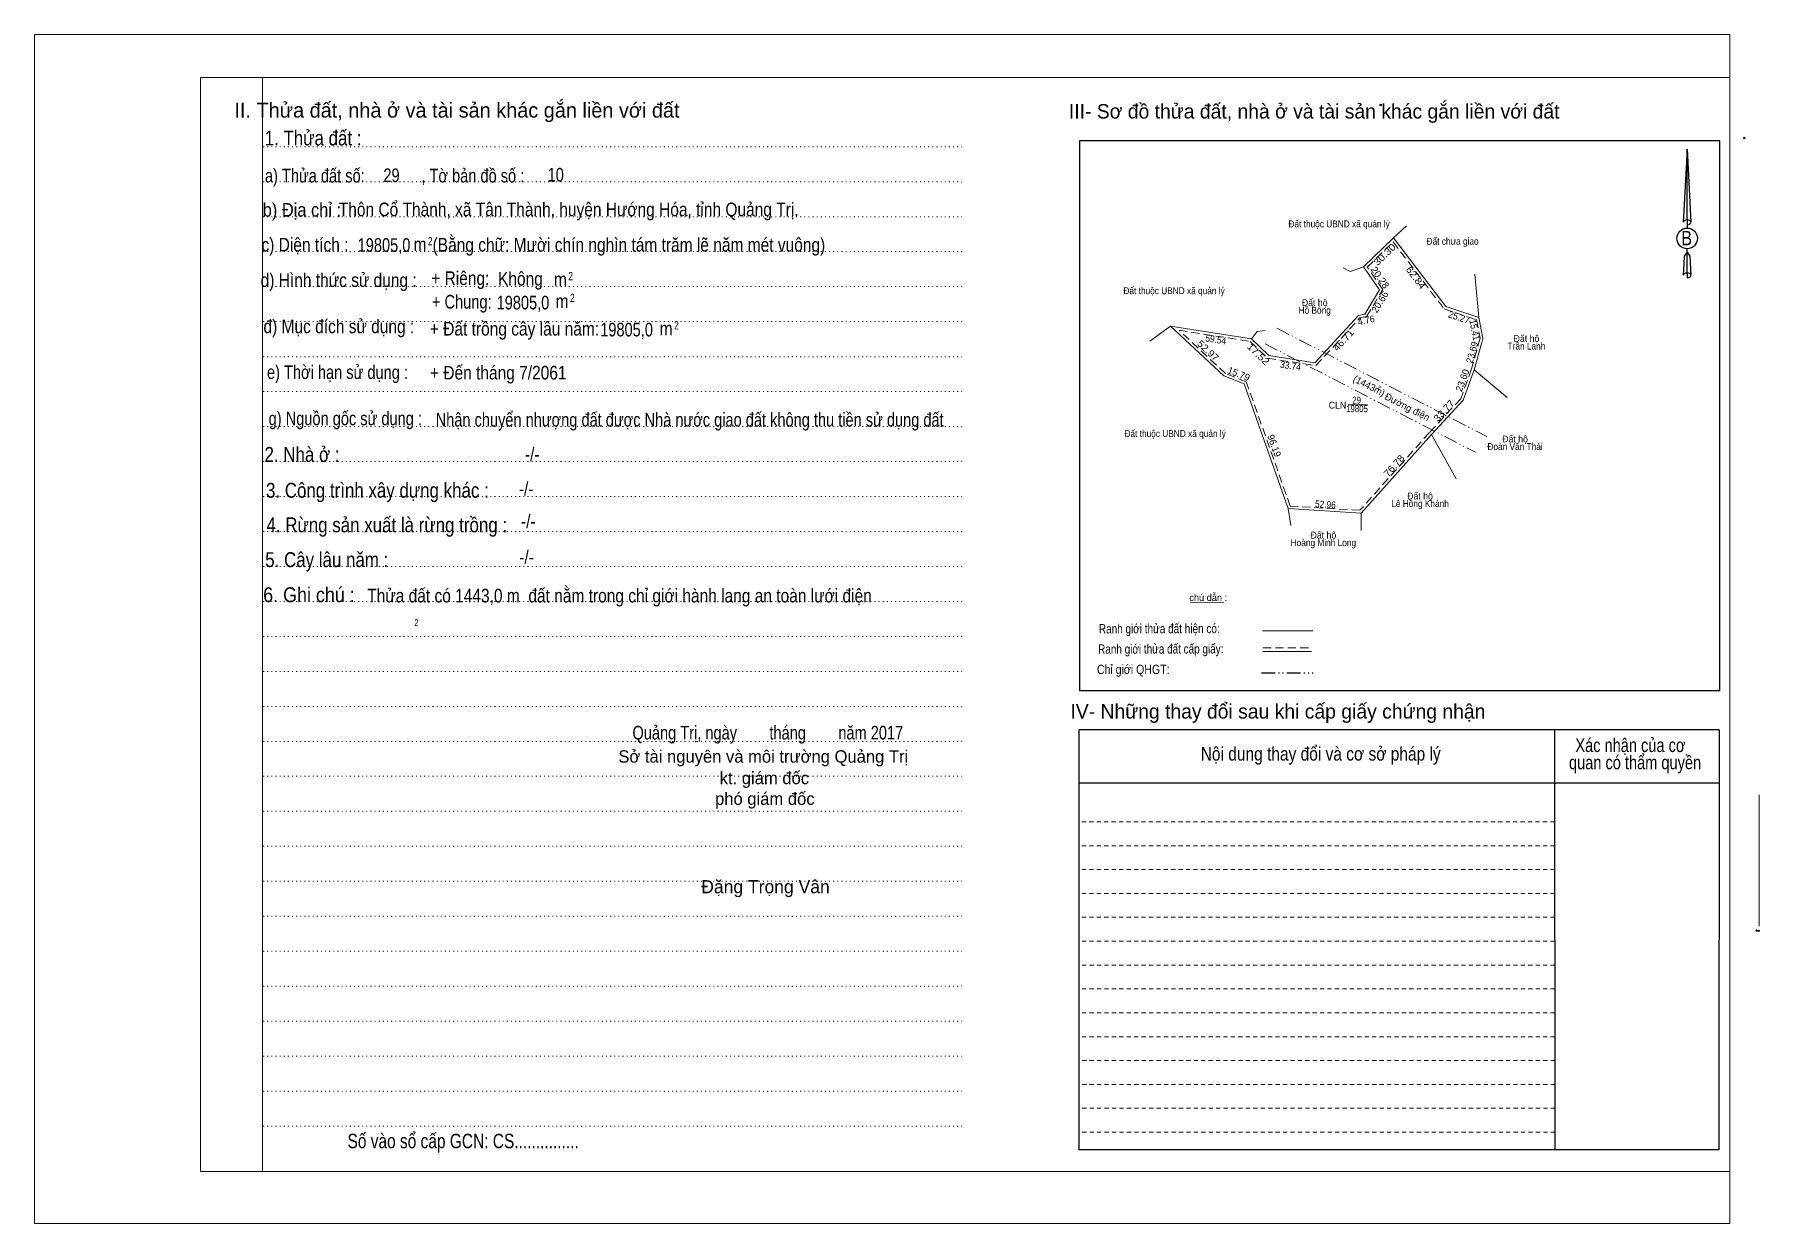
# Model space of a CAD drawing. Header units: metres. Extents: x 538035 to 540985, y 1834996 to 1836776.
# Drawn here: x 539363 to 540615, y 1835001 to 1835865 of the extents above; entities that cross this region are included whole.
import ezdxf
from ezdxf.enums import TextEntityAlignment as Align

# ---------------------------------------------------------------- set-up
doc = ezdxf.new("R2010")
doc.units = ezdxf.units.M
doc.header["$LTSCALE"] = 2
doc.header["$PDMODE"] = 32
doc.header["$PDSIZE"] = 1
for name, pattern in [('DASH_DOUBLE_DOT', [9.2, 5, -1.2, 0.3, -1.2, 0.3, -1.2]), ('DOTTED', [1.5, 0.3, -1.2]), ('MEDIUM_DASHED', [4.5, 3, -1.5]), ('SHORT_DASHED', [2.7, 1.5, -1.2])]:
    doc.linetypes.add(name, pattern=pattern)
for name, color, linetype, lineweight in [('1', 7, 'DOTTED', 13), ('2', 7, 'SHORT_DASHED', 13), ('28', 7, 'Continuous', 25), ('3', 7, 'MEDIUM_DASHED', 13), ('5', 7, 'Continuous', 13), ('63', 7, 'Continuous', 25)]:
    doc.layers.add(name, color=color, linetype=linetype, lineweight=lineweight)
for name, color, linetype in [('18', 7, 'Continuous'), ('4', 7, 'Continuous'), ('7', 7, 'Continuous'), ('8', 7, 'Continuous')]:
    doc.layers.add(name, color=color, linetype=linetype)

msp = doc.modelspace()

# ---------------------------------------------------------------- linework, layer by layer
at = {"layer": '1', "linetype": 'Continuous'}
for p, q in [((539483.16, 1835833.6), (540593.76, 1835833.6)), ((539483.16, 1835833.6), (539483.16, 1835038.6)), ((540593.76, 1835833.6), (540593.76, 1835031.94)), ((539483.16, 1835038.6), (540593.76, 1835038.6))]:
    msp.add_line(p, q, dxfattribs=at)
at = {"layer": '1'}
for p, q in [((539528.16, 1835833.6), (539528.16, 1835038.6)), ((539528.16, 1835833.6), (539528.16, 1835038.6)), ((539528.64, 1835783.2), (540035.88, 1835783.2)), ((539528.64, 1835757.76), (540035.88, 1835757.76)), ((539528.64, 1835732.38), (540035.88, 1835732.38)), ((539528.64, 1835707), (540035.88, 1835707)), ((539528.64, 1835681.56), (540035.88, 1835681.56)), ((539528.64, 1835656.12), (540035.88, 1835656.12)), ((539528.64, 1835630.68), (540035.88, 1835630.68)), ((539528.64, 1835605.36), (540035.88, 1835605.36)), ((539528.64, 1835579.86), (540035.88, 1835579.86)), ((539528.64, 1835554.48), (540035.88, 1835554.48)), ((539528.64, 1835529.04), (540035.88, 1835529.04)), ((539528.64, 1835503.66), (540035.88, 1835503.66)), ((539528.64, 1835478.22), (540035.88, 1835478.22)), ((539528.64, 1835452.84), (540035.88, 1835452.84)), ((539528.64, 1835427.4), (540035.88, 1835427.4)), ((539528.64, 1835401.96), (540035.88, 1835401.96)), ((539528.64, 1835376.52), (540035.88, 1835376.52)), ((539528.64, 1835351.14), (540035.88, 1835351.14)), ((539528.64, 1835325.76), (540035.88, 1835325.76)), ((539528.64, 1835300.32), (540035.88, 1835300.32)), ((539528.64, 1835274.88), (540035.88, 1835274.88)), ((539528.64, 1835249.5), (540035.88, 1835249.5)), ((539528.64, 1835224.12), (540035.88, 1835224.12)), ((539528.64, 1835198.68), (540035.88, 1835198.68)), ((539528.64, 1835173.24), (540035.88, 1835173.24)), ((539528.64, 1835147.8), (540035.88, 1835147.8)), ((539528.64, 1835122.48), (540035.88, 1835122.48)), ((539528.64, 1835097.04), (540035.88, 1835097.04)), ((539528.64, 1835071.6), (540035.88, 1835071.6))]:
    msp.add_line(p, q, dxfattribs=at)
at = {"layer": '1', "linetype": 'Continuous'}
for points in [[(539362.56, 1835000.8), (540593.76, 1835000.8), (540593.76, 1835864.8), (539362.56, 1835864.8)], [(539528.16, 1835833.6), (540593.76, 1835833.6), (540593.76, 1835038.6), (539528.16, 1835038.6)]]:
    msp.add_lwpolyline(points, close=True, dxfattribs=at)
at = {"layer": '2'}
for p, q in [((540466.44, 1835275.36), (540120.96, 1835275.36)), ((540466.44, 1835258.08), (540120.96, 1835258.08)), ((540466.44, 1835240.68), (540120.96, 1835240.68)), ((540466.44, 1835223.34), (540120.96, 1835223.34)), ((540466.5, 1835206), (540120.96, 1835206)), ((540466.56, 1835188.6), (540120.96, 1835188.6)), ((540466.56, 1835171.26), (540120.96, 1835171.26)), ((540466.56, 1835153.92), (540120.96, 1835153.92)), ((540466.56, 1835136.52), (540120.96, 1835136.52)), ((540466.62, 1835119.24), (540120.96, 1835119.24)), ((540466.62, 1835101.84), (540120.96, 1835101.84)), ((540466.68, 1835084.5), (540120.96, 1835084.5)), ((540466.68, 1835067.16), (540120.96, 1835067.16))]:
    msp.add_line(p, q, dxfattribs=at)
at = {"layer": '28'}
for p, q in [((540466.44, 1835359.6), (540466.68, 1835054.32)), ((540586.08, 1835359.6), (540585.84, 1835054.32)), ((540586.02, 1835320.84), (540120.96, 1835320.84)), ((540585.84, 1835054.32), (540120.96, 1835054.32))]:
    msp.add_line(p, q, dxfattribs=at)
at = {"layer": '28', "linetype": 'SHORT_DASHED', "lineweight": 13}
msp.add_line((540466.38, 1835292.76), (540120.96, 1835292.76), dxfattribs=at)
at = {"layer": '28'}
msp.add_lwpolyline([(540586.08, 1835359.6), (540120.96, 1835359.6), (540120.96, 1835054.32)], dxfattribs=at)
at = {"layer": '3'}
msp.add_lwpolyline([(540349.21, 1835714.14), (540386.24, 1835665.42), (540409.7, 1835657.58), (540412.39, 1835644.08), (540406.18, 1835621.79), (540398.27, 1835600.07), (540375.58, 1835575.59), (540325.04, 1835519.06), (540274.46, 1835522.16), (540242.57, 1835612.46), (540227.4, 1835618.48), (540193.73, 1835649.91), (540245.46, 1835641.73), (540258.06, 1835629.54), (540293.09, 1835624.17), (540325.08, 1835658.81), (540329.95, 1835659.9), (540341.78, 1835679.42), (540330.38, 1835695.72)], close=True, dxfattribs=at)
at = {"layer": '5'}
msp.add_line((540615.04, 1835216.77), (540615.04, 1835312.37), dxfattribs=at)
for p in [(540604.24, 1835789.57), (540613.16, 1835213.69), (540614.76, 1835213.41)]:
    msp.add_point(p, dxfattribs=at)
at = {"layer": '63'}
for p, q in [((540121.38, 1835787.64), (540121.38, 1835387.8)), ((540562.62, 1835781.4), (540565.44, 1835728.36)), ((540562.62, 1835781.4), (540565.44, 1835728.36)), ((540562.62, 1835781.4), (540565.44, 1835728.36)), ((540560.34, 1835736.64), (540559.92, 1835728.48)), ((540562.62, 1835730.16), (540562.62, 1835728.12)), ((540562.62, 1835728.12), (540562.62, 1835726.56)), ((540562.62, 1835726.56), (540562.62, 1835724.52)), ((540562.62, 1835726.56), (540562.62, 1835724.52)), ((540562.62, 1835726.56), (540562.62, 1835724.52)), ((540565.44, 1835728.36), (540565.44, 1835728.48)), ((540562.62, 1835706.64), (540562.62, 1835709.04)), ((540562.62, 1835706.64), (540562.62, 1835709.04)), ((540562.62, 1835706.64), (540562.62, 1835709.04)), ((540562.62, 1835706.64), (540564.72, 1835703.76)), ((540562.62, 1835706.64), (540564.72, 1835703.76)), ((540562.62, 1835706.64), (540564.72, 1835703.76)), ((540564.72, 1835703.76), (540565.44, 1835689.84)), ((540564.72, 1835703.76), (540565.44, 1835689.84)), ((540564.72, 1835703.76), (540565.44, 1835689.84)), ((540562.62, 1835691.64), (540562.62, 1835689.6)), ((540562.62, 1835689.6), (540562.62, 1835688.04)), ((540565.44, 1835689.84), (540565.44, 1835689.96)), ((540586.56, 1835387.8), (540121.38, 1835387.8))]:
    msp.add_line(p, q, dxfattribs=at)
at = {"layer": '63', "lineweight": 13}
for p, q in [((540349.43, 1835717.15), (540358.89, 1835725.86)), ((540349.43, 1835717.15), (540327.77, 1835695.96)), ((540408.46, 1835690.65), (540411.43, 1835659.11)), ((540187.59, 1835652.91), (540172.63, 1835641.96)), ((540187.59, 1835652.91), (540246.4, 1835643.61)), ((540316.57, 1835595.7), (540330.57, 1835595.7)), ((540377.06, 1835574.24), (540325.88, 1835517)), ((540394.99, 1835541.8), (540377.06, 1835574.24)), ((540273.02, 1835520.24), (540325.88, 1835517)), ((540274.87, 1835508.07), (540273.02, 1835520.24)), ((540325.88, 1835517), (540326.06, 1835504.27)), ((540202.04, 1835451.92), (540226.28, 1835452.22)), ((540254.42, 1835431.4), (540290.96, 1835431.4)), ((540254.66, 1835416.52), (540289.82, 1835416.52)), ((540254.66, 1835416.52), (540289.82, 1835416.52))]:
    msp.add_line(p, q, dxfattribs=at)
at = {"layer": '63', "linetype": 'MEDIUM_DASHED', "lineweight": 13}
msp.add_line((540254.66, 1835419.16), (540290.66, 1835419.16), dxfattribs=at)
at = {"layer": '63', "linetype": 'DASH_DOUBLE_DOT'}
msp.add_line((540253.58, 1835400.86), (540291.02, 1835400.86), dxfattribs=at)
at = {"layer": '63'}
for points in [[(540586.56, 1835387.8), (540586.56, 1835787.64), (540121.38, 1835787.64)], [(540562.62, 1835730.16), (540562.62, 1835781.4), (540560.34, 1835736.64)], [(540562.62, 1835691.64), (540562.62, 1835706.64), (540560.64, 1835703.76), (540560.34, 1835698.12), (540559.92, 1835689.96)]]:
    msp.add_lwpolyline(points, dxfattribs=at)
at = {"layer": '63', "lineweight": 13}
for points in [[(540349.43, 1835717.15), (540387.46, 1835667.12), (540398.4, 1835663.46), (540411.43, 1835659.11)], [(540327.77, 1835695.96), (540339.39, 1835679.34), (540328.68, 1835661.67), (540324.03, 1835660.63), (540292.34, 1835626.31), (540258.99, 1835631.42), (540246.4, 1835643.61)], [(540327.77, 1835695.96), (540317.88, 1835692.46), (540312.98, 1835695.27)], [(540411.43, 1835659.11), (540414.44, 1835644), (540413.61, 1835641.01), (540408.09, 1835621.18)], [(540273.02, 1835520.24), (540240.99, 1835610.94), (540226.31, 1835616.76), (540187.59, 1835652.91)], [(540256.31, 1835649.71), (540250.47, 1835649.04), (540246.4, 1835643.61)], [(540377.06, 1835574.24), (540400.01, 1835599.01), (540408.09, 1835621.18), (540431.97, 1835601.13)]]:
    msp.add_lwpolyline(points, dxfattribs=at)
at = {"layer": '63', "linetype": 'DASH_DOUBLE_DOT', "lineweight": 13}
for points in [[(540264.67, 1835651.45), (540392.83, 1835585.28), (540417.23, 1835572.67)], [(540256.21, 1835640.05), (540386.41, 1835572.84), (540408.96, 1835561.18)]]:
    msp.add_lwpolyline(points, dxfattribs=at)
at = {"layer": '63'}
msp.add_ellipse((540562.731, 1835716.633), major_axis=(0, 7.548), ratio=0.983453, dxfattribs=at)
for centre, start_param, end_param in [((540562.734, 1835728.264), 1.57079633, 3.07445202), ((540562.734, 1835728.264), 0.06714063, 1.57079633), ((540562.734, 1835728.264), 4.71238898, 6.28318531), ((540562.734, 1835689.741), 2.49106941, 3.07427841), ((540562.734, 1835689.741), 1.57079633, 2.49106941), ((540562.734, 1835689.741), 0.06714063, 1.57079633), ((540562.734, 1835689.741), 4.71238898, 6.28318531)]:
    msp.add_ellipse(centre, major_axis=(2.721, 0), ratio=0.655448, start_param=start_param, end_param=end_param, dxfattribs=at)
msp.add_point((540340.2, 1835813.56), dxfattribs=at)

# ---------------------------------------------------------------- texts
at = {"layer": '18'}
for s, height, p in [('II. Thửa đất, nhà ở và tài sản khác gắn liền với đất', 10.8, (539669.355, 1835804.38)), ('Sở tài nguyên và môi trường Quảng Trị', 9, (539891.82, 1835335.69)), ('kt. giám đốc', 9, (539892.6, 1835320.03)), ('phó giám đốc', 9, (539892.915, 1835305)), ('Đặng Trọng Vân', 9.504, (539893.41, 1835240.79))]:
    msp.add_text(s, height=height, dxfattribs=at).set_placement(p, align=Align.CENTER)
for s, height, width, p in [('1. Thửa đất :', 10.8, 0.85, (539564.87, 1835784.16)), ('a) Thửa đất số:              , Tờ bản đồ số : ', 9.901, 0.8, (539625.53, 1835757.28)), ('29', 9.9, 0.8, (539621.815, 1835757.52)), ('10', 9.9, 0.8, (539741.06, 1835757.94)), (' Thôn Cổ Thành, xã Tân Thành, huyện Hướng Hóa, tỉnh Quảng Trị.', 9.9, 0.85, (539748.935, 1835732.74)), ('b) Địa chỉ : ', 9.901, 0.9, (539558.4, 1835732.44)), ('(Bằng chữ: Mười chín nghìn tám trăm lẽ năm mét vuông)', 9.9, 0.85, (539794.225, 1835707.07)), ('c) Diện tích :                                                   ', 9.901, 0.85, (539638.705, 1835707.12)), ('19805,0', 9.9, 0.8, (539616.385, 1835706.88)), (' m', 9.901, 0.85, (539640.955, 1835707.36)), ('2', 6, 0.75, (539649.94, 1835711.62)), ('d) Hình thức sử dụng :', 9.901, 0.85, (539583.46, 1835681.38)), ('+ Riêng: ', 9.901, 0.85, (539673.34, 1835682.76)), ('       + Chung:', 9.901, 0.8, (539662.54, 1835665.66)), ('đ) Mục đích sử dụng :', 9.901, 0.85, (539583.585, 1835647.72)), ('+ Đất trồng cây lâu năm:', 9.901, 0.85, (539711.125, 1835646.04)), ('2', 6, 0.75, (539828.71, 1835650.48)), (' m', 9.901, 0.85, (539819.665, 1835646.22)), ('e) Thời hạn sử dụng :', 9.901, 0.8, (539582.575, 1835614.48)), ('+ Đến tháng 7/2061', 9.9, 0.85, (539699.34, 1835614.12)), ('g) Nguồn gốc sử dụng :', 9.901, 0.8, (539588.265, 1835580.88)), ('Nhận chuyển nhượng đất được Nhà nước giao đất không thu tiền sử dụng đất', 9.9, 0.8, (539838.33, 1835579.95)), ('2. Nhà ở :', 10.8, 0.85, (539556.83, 1835554.24)), ('3. Công trình xây dựng khác :', 10.8, 0.85, (539611.57, 1835528.2)), ('4. Rừng sản xuất là rừng trồng :', 10.8, 0.85, (539618.385, 1835503.06)), ('5. Cây lâu năm :', 10.8, 0.85, (539574.81, 1835477.8)), ('6. Ghi chú :', 10.8, 0.9, (539561.875, 1835452.3)), ('Quảng Trị, ngày        tháng        năm 2017', 9.9, 0.8, (539895.09, 1835352.52)), ('Số vào sổ cấp GCN: CS...............', 10.5, 0.8, (539673.835, 1835055.52))]:
    msp.add_text(s, height=height, dxfattribs=dict(at, width=width)).set_placement(p, align=Align.CENTER)
at = {"layer": '28'}
for s, width, p in [('-/-', 0.85, (539724.055, 1835554.84)), ('-/-', 0.85, (539719.615, 1835529.76)), ('-/-', 0.85, (539721.175, 1835506.06)), ('-/-', 0.85, (539719.915, 1835480.08)), ('Nội dung thay đổi và cơ sở pháp lý', 0.85, (540296.595, 1835337.16)), ('Xác nhận của cơ', 0.8, (540521.52, 1835343.4)), (' quan có thẩm quyền', 0.8, (540523.42, 1835330.86))]:
    msp.add_text(s, height=9.901, dxfattribs=dict(at, width=width)).set_placement(p, align=Align.CENTER)
msp.add_text('IV- Những thay đổi sau khi cấp giấy chứng nhận', height=10.5, dxfattribs=at).set_placement((540265.54, 1835367.7), align=Align.CENTER)
at = {"layer": '4'}
for s, height, width, p in [('Không', 9.901, 0.85, (539715.445, 1835682.36)), (' m', 9.901, 0.85, (539742.925, 1835681.97)), ('2', 6, 0.75, (539751.91, 1835686.23)), ('19805,0', 9.9, 0.8, (539717.275, 1835665.01)), (' m', 9.901, 0.85, (539744.095, 1835666.06)), ('2', 6, 0.75, (539753.14, 1835670.38))]:
    msp.add_text(s, height=height, dxfattribs=dict(at, width=width)).set_placement(p, align=Align.CENTER)
at = {"layer": '63'}
msp.add_text('III- Sơ đồ thửa đất, nhà ở và tài sản khác gắn liền với đất', height=10.5, dxfattribs=at).set_placement((540291.875, 1835803.72), align=Align.CENTER)
for s, height, width, p in [('Đất thuộc UBND xã quản lý', 5, 0.9, (540309.995, 1835724.67)), ('B', 10.37, 0.85, (540562.36, 1835711.68)), ('Đất chưa giao', 5, 0.9, (540392.4, 1835712.03)), ('Đất thuộc UBND xã quản lý', 5, 0.9, (540190.135, 1835676.11)), ('Đất hộ', 5, 0.95, (540292.255, 1835667.41)), ('Hồ Bông', 5, 0.9, (540292.25, 1835661.91)), ('Đất hộ', 5, 0.95, (540446.025, 1835641.37)), ('Trần Lanh', 5, 0.9, (540446.025, 1835635.87)), ('CLN', 5, 0.95, (540308.785, 1835592.94)), ('19805', 5, 0.85, (540322.975, 1835590.37)), ('29', 5, 0.85, (540322.69, 1835596.58)), ('Đất thuộc UBND xã quản lý', 5, 0.9, (540190.925, 1835572.32)), ('Đất hộ', 5, 0.95, (540437.745, 1835568.36)), ('Đoàn Văn Thái', 5, 0.9, (540437.74, 1835562.86)), ('Đất hộ', 5, 0.95, (540368.745, 1835526.92)), ('Lê Hồng Khánh', 5, 0.9, (540368.745, 1835521.42)), ('Hoàng Minh Long', 5, 0.9, (540298.56, 1835493)), ('Đất hộ', 5, 0.95, (540298.565, 1835498.5))]:
    msp.add_text(s, height=height, dxfattribs=dict(at, width=width)).set_placement(p, align=Align.CENTER)
for s, height, rotation, width, p in [('30.30', 5, 44.372, 1.15, (540344.787, 1835703.036)), ('20.28', 5, 304.96, 1.05, (540337.646, 1835686.812)), ('62.84', 5, 307.24, 1.1, (540363.667, 1835686.573)), ('4.76', 5, 12.607, 0.95, (540330.169, 1835654.658)), ('25.27', 5, 341.522, 0.95, (540396.283, 1835656.929)), ('15.41', 5, 281.266, 0.9, (540405.932, 1835649.688)), ('59.54', 5, 351.014, 0.9, (540220.045, 1835640.702)), ('46.71', 5, 47.282, 1.1, (540314.876, 1835641.019)), ('52.97', 5, 316.966, 1.1, (540213.094, 1835633.238)), ('17.52', 5, 315.925, 1.15, (540249.501, 1835630.79)), ('23.69', 5, 74.45, 0.95, (540408.986, 1835633.16)), ('33.74', 5, 351.289, 0.9, (540274.351, 1835621.601)), ('2', 2.5, 332.697, 1.5, (540338.822, 1835607.114)), ('33.77', 5, 47.184, 1.1, (540387.944, 1835589.706)), ('76.78', 5, 48.199, 1.1, (540351.776, 1835549.759)), ('52.96', 5, 356.493, 0.9, (540299.897, 1835520.877)), ('Ranh giới thửa đất hiện có:', 6.774, 0.135, 0.8, (540179.387, 1835429.705)), ('Ranh giới thửa đất cấp giấy:', 6.744, 0.135, 0.8, (540180.477, 1835414.949)), ('Chỉ giới QHGT:', 6.744, 0.135, 0.85, (540160.457, 1835400.082))]:
    msp.add_text(s, height=height, rotation=rotation, dxfattribs=dict(at, width=width)).set_placement(p, align=Align.CENTER)
for s, height, rotation, p in [('20.66', 5, 58.779, (540341.725, 1835669.139)), ('15.79', 5, 338.374, (540236.154, 1835615.85)), ('23.60', 5, 69.975, (540401.9, 1835612.614)), ('(1443m)', 5, 332.697, (540330.588, 1835607.293)), ('Đường điện', 5, 332.697, (540358.343, 1835591.919)), ('96.19', 5, 289.45, (540260.551, 1835565.152)), ('chú dẫn :', 4.987, 359.974, (540214.919, 1835453.113))]:
    msp.add_text(s, height=height, rotation=rotation, dxfattribs=at).set_placement(p, align=Align.CENTER)
at = {"layer": '7', "width": 0.8}
msp.add_text('19805,0', height=9.9, dxfattribs=at).set_placement((539792.525, 1835645.4), align=Align.CENTER)
at = {"layer": '8'}
for s, height, width, p in [('Thửa đất có 1443,0 m  đất nằm trong chỉ giới hành lang an toàn lưới điện', 9.9, 0.85, (539787.395, 1835452.1)), ('2', 4.95, 0.7, (539639.875, 1835435.04))]:
    msp.add_text(s, height=height, dxfattribs=dict(at, width=width)).set_placement(p, align=Align.CENTER)

doc.saveas('drawing.dxf')
